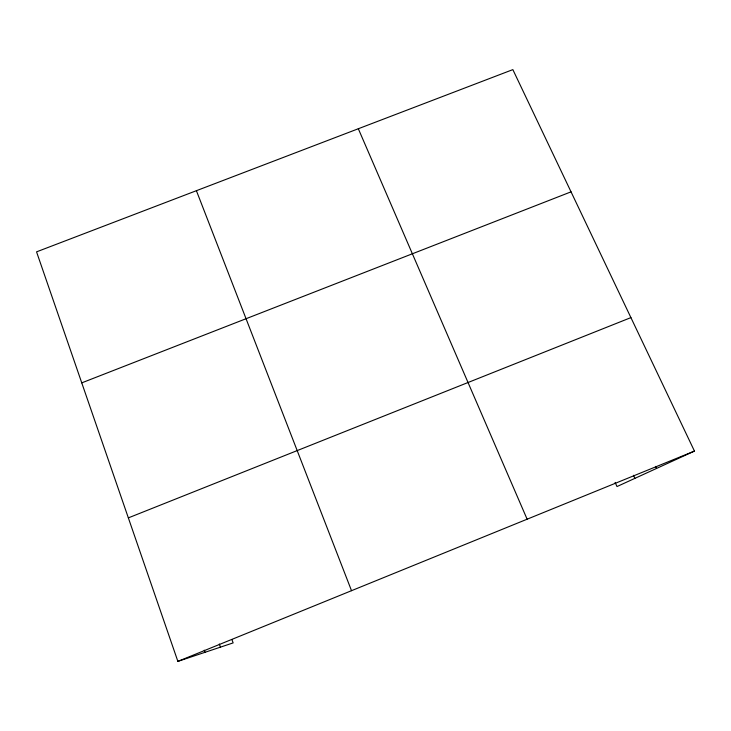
<?xml version="1.0" encoding="UTF-8"?>
<svg xmlns="http://www.w3.org/2000/svg" width="731" height="731" viewBox="0 0 731 731"><rect width="100%" height="100%" fill="white"/><g stroke="black" fill="none" stroke-linecap="round" stroke-linejoin="round"><path stroke-width="1.1" d="M231.992 639.726L233.134 642.905L177.871 661.381L36.55 251.857L512.851 69.619L694.45 451.082L616.991 486.554L615.109 482.414M177.871 661.381L694.45 451.082M128.354 517.877L630.908 317.61M81.753 382.861L571.039 191.842M655.606 466.387L656.557 468.434M633.485 475.287L634.892 478.357M358.318 128.738L527.124 519.202M196.401 190.69L351.52 590.694M219.309 643.993L220.433 647.154M204.26 650.188L205.009 652.308"/></g></svg>
